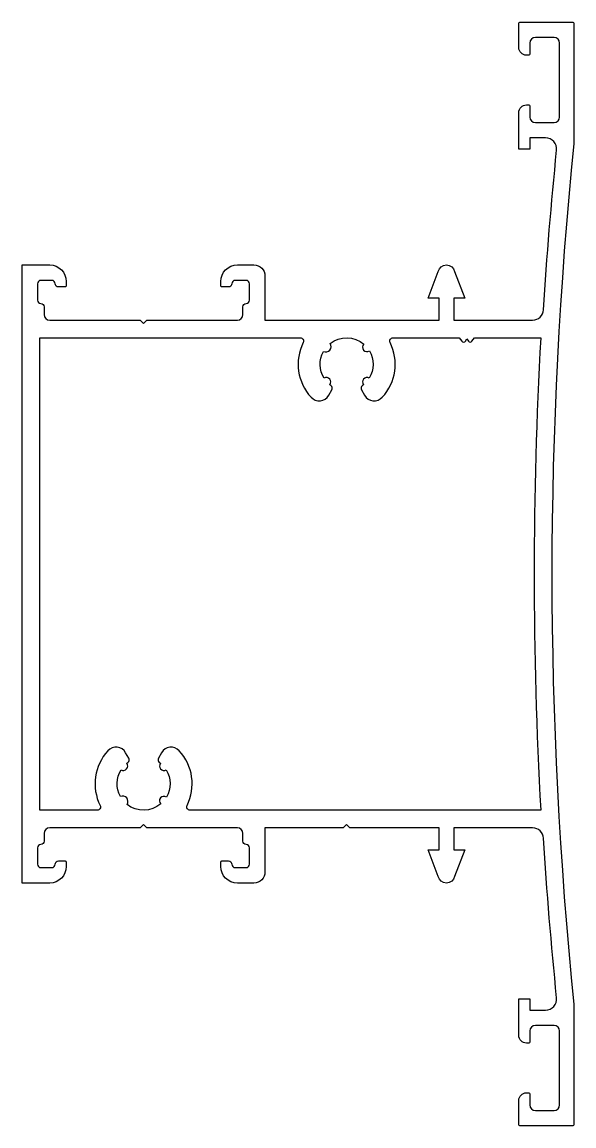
# Model space of a CAD drawing. Extents: x 1582 to 1632, y -205 to -105.
import ezdxf

# ---------------------------------------------------------------- set-up
doc = ezdxf.new("R2010")
doc.units = 0
doc.header["$LTSCALE"] = 15
doc.layers.get('0').update_dxf_attribs({"linetype": 'CONTINUOUS'})

msp = doc.modelspace()

# ---------------------------------------------------------------- linework, layer by layer
at = {"color": 0, "ltscale": 5}
for points in [[(1585.97, -128.49), (1585.97, -128.89, -0.41421), (1585.87, -128.99), (1585.27, -128.99, -0.41421), (1584.97, -128.69, 0.41421), (1584.67, -128.39), (1583.67, -128.39, 0.41421), (1583.37, -128.69), (1583.37, -130.19, 0.41421), (1583.67, -130.49, -0.41421), (1583.97, -130.79), (1583.97, -131.49, 0.41421), (1584.47, -131.99), (1592.67, -131.99), (1592.97, -132.29), (1593.27, -131.99), (1601.47, -131.99, 0.41421), (1601.97, -131.49), (1601.97, -130.79, -0.41421), (1602.27, -130.49, 0.41421), (1602.57, -130.19), (1602.57, -128.69, 0.41421), (1602.27, -128.39), (1601.27, -128.39, 0.41421), (1600.97, -128.69, -0.41421), (1600.67, -128.99), (1600.07, -128.99, -0.41421), (1599.97, -128.89), (1599.97, -128.49, -0.41421), (1601.47, -126.99), (1602.97, -126.99, -0.41421), (1603.97, -127.99), (1603.97, -131.99), (1619.77, -131.99), (1619.77, -129.99), (1618.77, -129.99), (1619.68, -127.59, -0.81341), (1621.15, -127.59), (1622.07, -129.99), (1621.07, -129.99), (1621.07, -131.99), (1628.22, -131.99, 0.396), (1629.21, -131.05, -0.00948), (1630.4, -116.59, 0.44396), (1629.4, -115.49), (1627.97, -115.49), (1627.97, -116.49), (1626.97, -116.49), (1626.97, -113.19, -0.41421), (1627.67, -112.49), (1627.87, -112.49, -0.41421), (1627.97, -112.59), (1627.97, -113.59, 0.41421), (1628.47, -114.09), (1630.17, -114.09, 0.41421), (1630.67, -113.59), (1630.67, -106.89, 0.41421), (1630.17, -106.39), (1628.47, -106.39, 0.41421), (1627.97, -106.89), (1627.97, -107.89, -0.41421), (1627.87, -107.99), (1627.67, -107.99, -0.41421), (1626.97, -107.29), (1626.97, -105.09, -0.41421), (1627.07, -104.99), (1631.87, -104.99, -0.41421), (1631.97, -105.09), (1631.97, -115.99, 0.05128), (1631.97, -193.99), (1631.97, -204.89, -0.41421), (1631.87, -204.99), (1627.07, -204.99, -0.41421), (1626.97, -204.89), (1626.97, -202.69, -0.41421), (1627.67, -201.99), (1627.87, -201.99, -0.41421), (1627.97, -202.09), (1627.97, -203.09, 0.41421), (1628.47, -203.59), (1630.17, -203.59, 0.41421), (1630.67, -203.09), (1630.67, -196.39, 0.41421), (1630.17, -195.89), (1628.47, -195.89, 0.41421), (1627.97, -196.39), (1627.97, -197.39, -0.41421), (1627.87, -197.49), (1627.67, -197.49, -0.41421), (1626.97, -196.79), (1626.97, -193.49), (1627.97, -193.49), (1627.97, -194.49), (1629.4, -194.49, 0.44396), (1630.4, -193.39, -0.00948), (1629.21, -178.93, 0.396), (1628.22, -177.99), (1621.07, -177.99), (1621.07, -179.99), (1622.07, -179.99), (1621.15, -182.39, -0.81341), (1619.68, -182.39), (1618.77, -179.99), (1619.77, -179.99), (1619.77, -177.99), (1611.67, -177.99), (1611.37, -177.69), (1611.07, -177.99), (1603.97, -177.99), (1603.97, -181.99, -0.41421), (1602.97, -182.99), (1601.47, -182.99, -0.41421), (1599.97, -181.49), (1599.97, -181.09, -0.41421), (1600.07, -180.99), (1600.67, -180.99, -0.41421), (1600.97, -181.29, 0.41421), (1601.27, -181.59), (1602.27, -181.59, 0.41421), (1602.57, -181.29), (1602.57, -179.79, 0.41421), (1602.27, -179.49, -0.41421), (1601.97, -179.19), (1601.97, -178.49, 0.41421), (1601.47, -177.99), (1593.27, -177.99), (1592.97, -177.69), (1592.67, -177.99), (1584.47, -177.99, 0.41421), (1583.97, -178.49), (1583.97, -179.19, -0.41421), (1583.67, -179.49, 0.41421), (1583.37, -179.79), (1583.37, -181.29, 0.41421), (1583.67, -181.59), (1584.67, -181.59, 0.41421), (1584.97, -181.29, -0.41421), (1585.27, -180.99), (1585.87, -180.99, -0.41421), (1585.97, -181.09), (1585.97, -181.49, -0.41421), (1584.47, -182.99), (1581.97, -182.99), (1581.97, -126.99), (1584.47, -126.99, -0.41421)], [(1622.97, -133.59), (1628.96, -133.59, 0.02797), (1628.96, -176.39), (1597.18, -176.39, -0.55736), (1596.91, -175.96, 0.31257), (1596.2, -171, 0.50461), (1594.6, -171.18), (1594.32, -171.67, 0.38197), (1594.4, -172.06), (1594.5, -172.14, 0.83842), (1595.02, -172.73, -0.27745), (1595.04, -175.21, 0.91987), (1594.53, -175.82, -0.35885), (1591.48, -175.87, 0.73703), (1590.87, -175.14, -0.26846), (1590.93, -172.73, 0.83842), (1591.45, -172.14), (1591.55, -172.06, 0.38197), (1591.63, -171.67), (1591.35, -171.18, 0.50461), (1589.75, -171, 0.31257), (1589.04, -175.96, -0.55736), (1588.77, -176.39), (1583.57, -176.39), (1583.57, -133.59), (1607.17, -133.59, -0.55736), (1607.44, -134.02, 0.31257), (1608.15, -138.98, 0.50461), (1609.75, -138.8), (1610.03, -138.31, 0.38197), (1609.95, -137.92), (1609.85, -137.84, 0.83842), (1609.33, -137.25, -0.26846), (1609.27, -134.84, 0.73703), (1609.88, -134.11, -0.35885), (1612.93, -134.16, 0.91987), (1613.44, -134.77, -0.27745), (1613.42, -137.25, 0.83842), (1612.9, -137.84), (1612.8, -137.92, 0.38197), (1612.72, -138.31), (1613, -138.8, 0.50461), (1614.6, -138.98, 0.31257), (1615.31, -134.02, -0.55736), (1615.58, -133.59), (1621.57, -133.59), (1621.81, -133.91, 0.52499), (1622.14, -133.9), (1622.27, -133.69), (1622.4, -133.9, 0.52499), (1622.73, -133.91)]]:
    msp.add_lwpolyline(points, format="xyb", close=True, dxfattribs=at)

doc.saveas('drawing.dxf')
